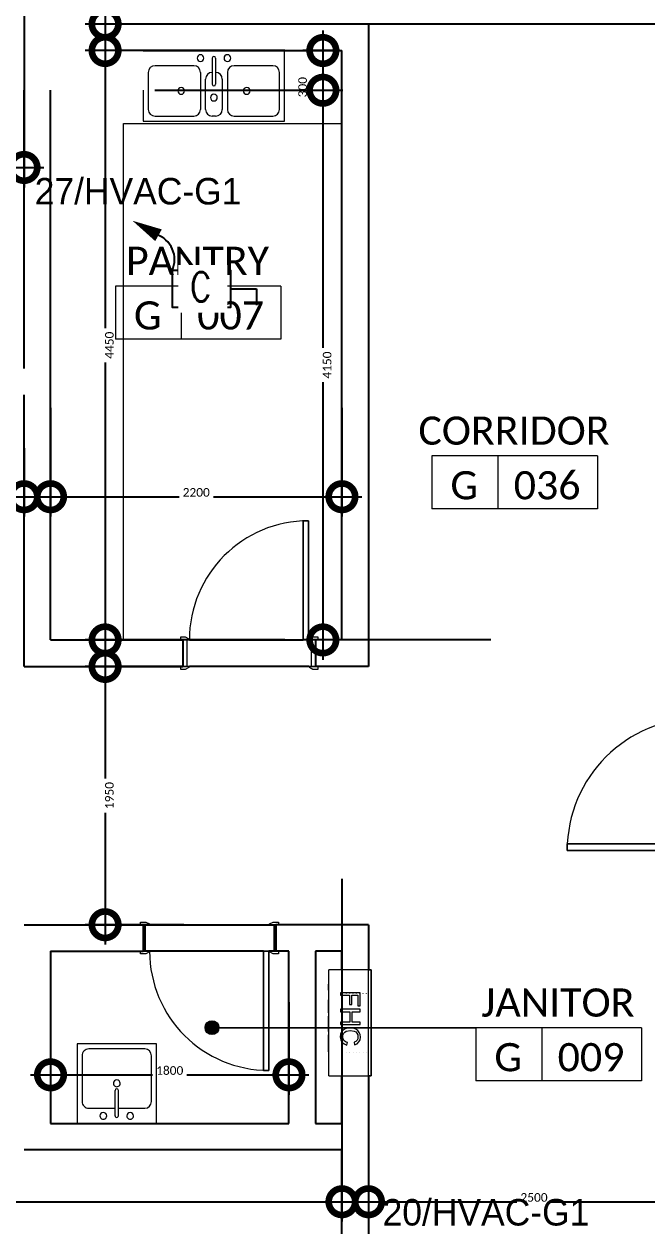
# Model space of a CAD drawing. Header units: metres. Extents: x 22.6 to 101.3, y 9.4 to 67.4.
# Drawn here: x 56.39 to 61.1, y 40.97 to 50.05 of the extents above; entities that cross this region are included whole.
import ezdxf

# ---------------------------------------------------------------- set-up
doc = ezdxf.new("R2010")
doc.units = ezdxf.units.M
doc.set_wipeout_variables(frame=1)
doc.linetypes.add('ECG_Line-Ptrn-Sold', pattern=[9144.001, 9144, -0.001])
for name, color, linetype in [('00', 252, 'Continuous'), ('E- symbol Disc', 7, 'Continuous'), ('HVAC', 1, 'Continuous'), ('LEGEND$0$E-SOCKET', 3, 'Continuous')]:
    doc.layers.add(name, color=color, linetype=linetype)
for name, color, linetype, lineweight in [('A-DIM', 7, 'Continuous', 5), ('A-DOOR', 5, 'Continuous', 5), ('A-FIXT', 1, 'Continuous', 9), ('A-FURN', 1, 'Continuous', 9), ('A-TEXT', 7, 'ECG_Line-Ptrn-Sold', 13), ('M-EQPT', 1, 'Continuous', 9)]:
    doc.layers.add(name, color=color, linetype=linetype, lineweight=lineweight)
doc.styles.add('Calibri', font='calibri.ttf', dxfattribs={"height": 0.212639})
doc.styles.add('ROMANS1', font='romans.shx', dxfattribs={"width": 0.8, "height": 250})
doc.dimstyles.new('ECG_Dimn-Detl-100', dxfattribs={"dimscale": 0.3048, "dimtxt": 0.25, "dimasz": 1.312336, "dimexe": 0.492126, "dimexo": 0.0625, "dimgap": 0, "dimtad": 1, "dimdec": 0, "dimlfac": 1000, "dimzin": 0, "dimdsep": 46, "dimtxsty": 'Calibri', "dimblk1": 'DOTSMALL', "dimblk2": 'DOTSMALL', "dimsah": 1, "dimcen": 0.09, "dimdle": 0.492126, "dimazin": 0, "dimtfac": 1, "dimtdec": 4, "dimtix": 1, "dimtmove": 0, "dimatfit": 3, "dimfxl": 0.492126, "dimfxlon": 1, "dimtvp": 1, "dimtolj": 1, "dimtzin": 0, "dimarcsym": 2})
doc.dimstyles.new('ECG_Dimn-Detl-100_1', dxfattribs={"dimscale": 0.3048, "dimtxt": 0.25, "dimasz": 1.312336, "dimexe": 0.492126, "dimexo": 0.0625, "dimgap": 0, "dimtad": 1, "dimdec": 0, "dimlfac": 1000, "dimzin": 0, "dimdsep": 46, "dimtxsty": 'Calibri', "dimblk1": 'DOTSMALL', "dimblk2": 'DOTSMALL', "dimsah": 1, "dimcen": 0.09, "dimdle": 0.492126, "dimazin": 0, "dimtfac": 1, "dimtdec": 4, "dimtix": 1, "dimtmove": 2, "dimatfit": 3, "dimfxl": 0.492126, "dimfxlon": 1, "dimtvp": 1, "dimtolj": 1, "dimtzin": 0, "dimarcsym": 2})

# ---------------------------------------------------------------- blocks, each defined once
blk = doc.blocks.new('ECG_ Door-Single Leaf-Gnrc - 1000x2200 mm-2508472-GROUND FLOOR PLAN')
at = {"layer": 'A-DOOR'}
for p, q in [((0.408, 1), (0.408, 0.1)), ((0.448, 1), (0.408, 1)), ((0.408, 0.1), (0.408, 1)), ((0.408, 1), (0.448, 1)), ((0.448, 0.1), (0.448, 1)), ((0.448, 1), (0.448, 0.1)), ((-0.48, 0.12), (-0.52, 0.12)), ((-0.52, 0.12), (-0.52, 0.1)), ((-0.5, 0.1), (-0.45, 0.1)), ((-0.468, 0.1), (-0.5, 0.1)), ((-0.454, 0.106), (-0.48, 0.12)), ((-0.468, -0.1), (-0.468, 0.1)), ((0.408, 0.1), (0.448, 0.1)), ((0.448, 0.1), (0.408, 0.1)), ((0.45, 0.1), (0.5, 0.1)), ((0.48, 0.12), (0.454, 0.106)), ((0.468, 0.1), (0.468, -0.1)), ((0.5, 0.1), (0.468, 0.1)), ((0.52, 0.12), (0.48, 0.12)), ((0.52, 0.1), (0.52, 0.12)), ((-0.52, -0.1), (-0.52, -0.12)), ((-0.52, -0.12), (-0.48, -0.12)), ((-0.45, -0.1), (-0.5, -0.1)), ((-0.5, -0.1), (-0.468, -0.1)), ((-0.48, -0.12), (-0.454, -0.106)), ((0.5, -0.1), (0.45, -0.1)), ((0.454, -0.106), (0.48, -0.12)), ((0.468, -0.1), (0.5, -0.1)), ((0.48, -0.12), (0.52, -0.12)), ((0.52, -0.12), (0.52, -0.1))]:
    blk.add_line(p, q, dxfattribs=at)
for centre, radius, start, end in [((0.448, 0.1), 0.9, 90, 180), ((-0.458, 0.099), 0.00806, 7.12502, 60.25512), ((0.458, 0.099), 0.00806, 119.74488, 172.87498), ((-0.458, -0.099), 0.00806, 299.74488, 352.87498), ((0.458, -0.099), 0.00806, 187.12502, 240.25512)]:
    blk.add_arc(centre, radius, start, end, dxfattribs=at)
blk = doc.blocks.new('ECG_ Door-Single Leaf-Steel - 1100x2200 mm-V1-GROUND FLOOR PLAN')
at = {"layer": 'A-DOOR'}
for p, q in [((-0.567, 0.12), (-0.527, 0.12)), ((-0.567, 0.1), (-0.567, 0.12)), ((-0.527, 0.12), (-0.501, 0.106)), ((0.501, 0.106), (0.527, 0.12)), ((0.527, 0.12), (0.567, 0.12)), ((0.567, 0.12), (0.567, 0.1)), ((-0.542, -0.1), (-0.542, 0)), ((-0.51, 0), (-0.51, -0.1)), ((0.51, -0.1), (0.51, 0)), ((0.542, 0), (0.542, -0.1)), ((-0.567, -0.12), (-0.567, -0.1)), ((-0.527, -0.12), (-0.567, -0.12)), ((-0.55, -0.1), (-0.497, -0.1)), ((-0.51, -0.1), (-0.542, -0.1)), ((-0.501, -0.106), (-0.527, -0.12)), ((0.44, -0.1), (0.49, -0.1)), ((0.44, -1.1), (0.44, -0.1)), ((0.44, -0.1), (0.44, -1.1)), ((0.49, -0.1), (0.44, -0.1)), ((0.49, -0.1), (0.49, -1.1)), ((0.49, -1.1), (0.49, -0.1)), ((0.497, -0.1), (0.55, -0.1)), ((0.527, -0.12), (0.501, -0.106)), ((0.542, -0.1), (0.51, -0.1)), ((0.567, -0.12), (0.527, -0.12)), ((0.567, -0.1), (0.567, -0.12)), ((0.49, -1.1), (0.44, -1.1)), ((0.44, -1.1), (0.49, -1.1))]:
    blk.add_line(p, q, dxfattribs=at)
for centre, radius, start, end in [((-0.505, 0.099), 0.00806, 7.12502, 60.25512), ((0.505, 0.099), 0.00806, 119.74488, 172.87498), ((0.49, -0.1), 1, 180, 270), ((-0.505, -0.099), 0.00806, 299.74488, 352.87498), ((0.505, -0.099), 0.00806, 187.12502, 240.25512)]:
    blk.add_arc(centre, radius, start, end, dxfattribs=at)
blk = doc.blocks.new('ECG_Hose Reel Cabinet-New - ECG_Hose Reel Cabinet-New-V55-GROUND FLOOR PLAN')
at = {"layer": 'M-EQPT'}
for p, q in [((-0.31, 0.02), (0.49, 0.02)), ((-0.31, 0), (-0.31, 0.02)), ((-0.31, 0.02), (-0.31, -0.3)), ((0.49, 0.02), (-0.31, 0.02)), ((0.49, 0), (-0.31, 0)), ((0.49, 0.02), (0.49, 0)), ((0.49, -0.3), (0.49, 0.02)), ((-0.0367, -0.0627), (-0.1359, -0.0627)), ((-0.1359, -0.0627), (-0.1359, -0.2104)), ((-0.1325, -0.0395), (-0.133, -0.0395)), ((-0.1325, -0.0645), (-0.133, -0.0645)), ((-0.1325, -0.0895), (-0.133, -0.0895)), ((-0.1328, -0.0146), (-0.1323, -0.0146)), ((-0.1328, -0.0396), (-0.1323, -0.0396)), ((-0.1328, -0.0646), (-0.1323, -0.0646)), ((-0.1328, -0.0896), (-0.1323, -0.0896)), ((-0.1318, -0.0145), (-0.1313, -0.0145)), ((-0.1318, -0.0395), (-0.1313, -0.0395)), ((-0.1318, -0.0395), (-0.1313, -0.0395)), ((-0.1318, -0.0645), (-0.1313, -0.0645)), ((-0.1318, -0.0645), (-0.1313, -0.0645)), ((-0.1318, -0.0895), (-0.1313, -0.0895)), ((-0.1318, -0.0895), (-0.1313, -0.0895)), ((-0.1175, -0.1251), (-0.1175, -0.0812)), ((-0.1175, -0.0812), (-0.0367, -0.0812)), ((-0.0367, -0.0812), (-0.0367, -0.0627)), ((0.0071, -0.0627), (-0.0113, -0.0627)), ((-0.0113, -0.0627), (-0.0113, -0.2104)), ((0.0071, -0.1227), (0.0071, -0.0627)), ((0.1041, -0.0627), (0.0856, -0.0627)), ((0.0856, -0.0627), (0.0856, -0.1227)), ((0.1041, -0.2104), (0.1041, -0.0627)), ((0.1488, -0.0803), (0.1382, -0.0953)), ((0.1631, -0.0693), (0.1488, -0.0803)), ((0.1591, -0.096), (0.1689, -0.0868)), ((0.18, -0.0627), (0.1631, -0.0693)), ((0.1689, -0.0868), (0.182, -0.0809)), ((0.1985, -0.0604), (0.18, -0.0627)), ((0.182, -0.0809), (0.1978, -0.0789)), ((0.1978, -0.0789), (0.2116, -0.0807)), ((0.2188, -0.0633), (0.1985, -0.0604)), ((0.2116, -0.0807), (0.2228, -0.086)), ((0.2355, -0.0719), (0.2188, -0.0633)), ((0.2228, -0.086), (0.2315, -0.0953)), ((0.2482, -0.0858), (0.2355, -0.0719)), ((0.2564, -0.1043), (0.2482, -0.0858)), ((0.3118, -0.0145), (0.3113, -0.0145)), ((0.3118, -0.0395), (0.3113, -0.0395)), ((0.3118, -0.0395), (0.3113, -0.0395)), ((0.3118, -0.0645), (0.3113, -0.0645)), ((0.3118, -0.0645), (0.3113, -0.0645)), ((0.3118, -0.0895), (0.3113, -0.0895)), ((0.3118, -0.0895), (0.3116, -0.0895)), ((0.3128, -0.0395), (0.3123, -0.0395)), ((0.3128, -0.0645), (0.3123, -0.0645)), ((0.3128, -0.0895), (0.3123, -0.0895)), ((0.3125, -0.0146), (0.313, -0.0146)), ((0.3125, -0.0396), (0.313, -0.0396)), ((0.3125, -0.0646), (0.313, -0.0646)), ((0.3125, -0.0896), (0.313, -0.0896)), ((-0.1325, -0.1145), (-0.133, -0.1145)), ((-0.1325, -0.1395), (-0.133, -0.1395)), ((-0.1325, -0.1645), (-0.133, -0.1645)), ((-0.1328, -0.1146), (-0.1323, -0.1146)), ((-0.1328, -0.1396), (-0.1323, -0.1396)), ((-0.1318, -0.1145), (-0.1313, -0.1145)), ((-0.1318, -0.1145), (-0.1313, -0.1145)), ((-0.1318, -0.1395), (-0.1313, -0.1395)), ((-0.1318, -0.1395), (-0.1313, -0.1395)), ((-0.1318, -0.1645), (-0.1313, -0.1645)), ((-0.0482, -0.1251), (-0.1175, -0.1251)), ((-0.1175, -0.2104), (-0.1175, -0.1435)), ((-0.1175, -0.1435), (-0.0482, -0.1435)), ((-0.0482, -0.1435), (-0.0482, -0.1251)), ((0.0856, -0.1227), (0.0071, -0.1227)), ((0.0071, -0.2104), (0.0071, -0.1412)), ((0.0071, -0.1412), (0.0856, -0.1412)), ((0.0856, -0.1412), (0.0856, -0.2104)), ((0.1316, -0.1139), (0.1295, -0.1355)), ((0.1295, -0.1355), (0.1314, -0.1559)), ((0.1314, -0.1559), (0.1372, -0.175)), ((0.1382, -0.0953), (0.1316, -0.1139)), ((0.1372, -0.175), (0.1467, -0.1912)), ((0.1479, -0.1354), (0.1526, -0.108)), ((0.1535, -0.1672), (0.1479, -0.1354)), ((0.1526, -0.108), (0.1591, -0.096)), ((0.1606, -0.1791), (0.1535, -0.1672)), ((0.1708, -0.1876), (0.1606, -0.1791)), ((0.2343, -0.1737), (0.2246, -0.1851)), ((0.2315, -0.0953), (0.2379, -0.1087)), ((0.2402, -0.1579), (0.2343, -0.1737)), ((0.2379, -0.1087), (0.2564, -0.1043)), ((0.2587, -0.1627), (0.2402, -0.1579)), ((0.2502, -0.1842), (0.2587, -0.1627)), ((0.3118, -0.1145), (0.3113, -0.1145)), ((0.3118, -0.1395), (0.3113, -0.1395)), ((0.3118, -0.1145), (0.3116, -0.1145)), ((0.3118, -0.1395), (0.3116, -0.1395)), ((0.3118, -0.1645), (0.3116, -0.1645)), ((0.3128, -0.1145), (0.3123, -0.1145)), ((0.3128, -0.1395), (0.3123, -0.1395)), ((0.3128, -0.1645), (0.3123, -0.1645)), ((0.3125, -0.1146), (0.313, -0.1146)), ((0.3125, -0.1396), (0.313, -0.1396)), ((-0.1359, -0.2104), (-0.1175, -0.2104)), ((-0.0113, -0.2104), (0.0071, -0.2104)), ((0.0856, -0.2104), (0.1041, -0.2104)), ((0.1467, -0.1912), (0.1597, -0.203)), ((0.1597, -0.203), (0.1767, -0.2103)), ((0.1831, -0.1926), (0.1708, -0.1876)), ((0.1767, -0.2103), (0.1981, -0.2127)), ((0.1963, -0.1943), (0.1831, -0.1926)), ((0.2117, -0.192), (0.1963, -0.1943)), ((0.1981, -0.2127), (0.2192, -0.2095)), ((0.2246, -0.1851), (0.2117, -0.192)), ((0.2192, -0.2095), (0.2368, -0.1999)), ((0.2368, -0.1999), (0.2502, -0.1842)), ((0.49, -0.3), (-0.31, -0.3)), ((-0.2016, -0.3), (-0.2016, -0.302)), ((-0.198, -0.302), (-0.2016, -0.302)), ((-0.1902, -0.302), (-0.198, -0.302)), ((-0.198, -0.302), (-0.1925, -0.302)), ((-0.1916, -0.302), (-0.1916, -0.3)), ((-0.1902, -0.302), (-0.1916, -0.302)), ((-0.1679, -0.302), (-0.1902, -0.302)), ((-0.1666, -0.302), (-0.1679, -0.302)), ((-0.1601, -0.302), (-0.1679, -0.302)), ((-0.1666, -0.3), (-0.1666, -0.302)), ((-0.1656, -0.302), (-0.1601, -0.302)), ((-0.1566, -0.302), (-0.1601, -0.302)), ((-0.1566, -0.302), (-0.1566, -0.3)), ((-0.0838, -0.3), (-0.0838, -0.302)), ((0.0154, -0.302), (-0.0838, -0.302)), ((0.0154, -0.3), (0.0154, -0.302)), ((0.0408, -0.3), (0.0408, -0.302)), ((0.0592, -0.302), (0.0408, -0.302)), ((0.0592, -0.3), (0.0592, -0.302)), ((0.1377, -0.302), (0.0592, -0.302)), ((0.1377, -0.3), (0.1377, -0.302)), ((0.1562, -0.302), (0.1377, -0.302)), ((0.1562, -0.3), (0.1562, -0.302)), ((0.1815, -0.3), (0.1815, -0.302)), ((0.1837, -0.302), (0.1815, -0.302)), ((0.1835, -0.3), (0.1835, -0.302)), ((0.1837, -0.3), (0.1837, -0.302)), ((0.1903, -0.302), (0.1837, -0.302)), ((0.1903, -0.3), (0.1903, -0.302)), ((0.2009, -0.302), (0.1903, -0.302)), ((0.2009, -0.3), (0.2009, -0.302)), ((0.2151, -0.302), (0.2009, -0.302)), ((0.2151, -0.3), (0.2151, -0.302)), ((0.2321, -0.302), (0.2151, -0.302)), ((0.2321, -0.3), (0.2321, -0.302)), ((0.2506, -0.302), (0.2321, -0.302)), ((0.2506, -0.3), (0.2506, -0.302)), ((0.2709, -0.302), (0.2506, -0.302)), ((0.2709, -0.3), (0.2709, -0.302)), ((0.2876, -0.302), (0.2709, -0.302)), ((0.2876, -0.3), (0.2876, -0.302)), ((0.3003, -0.302), (0.2876, -0.302)), ((0.3003, -0.3), (0.3003, -0.302)), ((0.3085, -0.302), (0.3003, -0.302)), ((0.3085, -0.3), (0.3085, -0.302)), ((0.3108, -0.302), (0.3085, -0.302)), ((0.3108, -0.3), (0.3108, -0.302))]:
    blk.add_line(p, q, dxfattribs=at)
at = {"layer": 'M-EQPT', "flags": 128}
for points in [[(-0.1316, -0.0145), (-0.1319, -0.0145), (-0.132, -0.0145)], [(-0.1316, -0.0395), (-0.1319, -0.0395), (-0.132, -0.0395)], [(-0.1316, -0.0395), (-0.1319, -0.0395), (-0.132, -0.0395)], [(-0.1316, -0.0645), (-0.1319, -0.0645), (-0.132, -0.0645)], [(-0.1316, -0.0645), (-0.1319, -0.0645), (-0.132, -0.0645)], [(-0.1316, -0.0895), (-0.1319, -0.0895), (-0.132, -0.0895)], [(-0.1316, -0.0895), (-0.1319, -0.0895), (-0.132, -0.0895)], [(0.3116, -0.0145), (0.3119, -0.0145), (0.312, -0.0145)], [(0.3116, -0.0395), (0.3119, -0.0395), (0.312, -0.0395)], [(0.3116, -0.0395), (0.3119, -0.0395), (0.312, -0.0395)], [(0.3116, -0.0645), (0.3119, -0.0645), (0.312, -0.0645)], [(0.3116, -0.0645), (0.3119, -0.0645), (0.312, -0.0645)], [(0.3116, -0.0895), (0.3119, -0.0895), (0.312, -0.0895)], [(0.3116, -0.0895), (0.3119, -0.0895), (0.312, -0.0895)], [(-0.1316, -0.1145), (-0.1319, -0.1145), (-0.132, -0.1145)], [(-0.1316, -0.1145), (-0.1319, -0.1145), (-0.132, -0.1145)], [(-0.1316, -0.1395), (-0.1319, -0.1395), (-0.132, -0.1395)], [(-0.1316, -0.1395), (-0.1319, -0.1395), (-0.132, -0.1395)], [(-0.1316, -0.1645), (-0.1319, -0.1645), (-0.132, -0.1645)], [(0.3116, -0.1145), (0.3119, -0.1145), (0.312, -0.1145)], [(0.3116, -0.1145), (0.3119, -0.1145), (0.312, -0.1145)], [(0.3116, -0.1395), (0.3119, -0.1395), (0.312, -0.1395)], [(0.3116, -0.1395), (0.3119, -0.1395), (0.312, -0.1395)], [(0.3116, -0.1645), (0.3119, -0.1645), (0.312, -0.1645)], [(0.312, -0.142), (0.312, -0.142), (0.312, -0.142)]]:
    blk.add_lwpolyline(points, dxfattribs=at)
at = {"layer": 'M-EQPT'}
for start, end in [(180, 0), (225, 315)]:
    blk.add_arc((0.47, -0.3), 0.0025, start, end, dxfattribs=at)
blk = doc.blocks.new('ECG_ Door-Single Leaf-Gnrc - 1000x2200 mm-3166970-GROUND FLOOR PLAN')
at = {"layer": 'A-DOOR'}
for p, q in [((-0.52, 0.12), (-0.48, 0.12)), ((-0.52, 0.1), (-0.52, 0.12)), ((-0.4873, 0.1), (-0.5, 0.1)), ((-0.5, 0.1), (-0.4873, 0.1)), ((-0.48, 0.12), (-0.454, 0.106)), ((0.454, 0.106), (0.48, 0.12)), ((0.48, 0.12), (0.52, 0.12)), ((0.5, 0.1), (0.4873, 0.1)), ((0.4873, 0.1), (0.5, 0.1)), ((0.52, 0.12), (0.52, 0.1)), ((-0.52, -0.12), (-0.52, -0.1)), ((-0.48, -0.12), (-0.52, -0.12)), ((-0.5, -0.1), (-0.4873, -0.1)), ((-0.4873, -0.1), (-0.5, -0.1)), ((-0.454, -0.106), (-0.48, -0.12)), ((0.408, -0.1), (0.448, -0.1)), ((0.408, -1), (0.408, -0.1)), ((0.408, -0.1), (0.408, -1)), ((0.448, -0.1), (0.408, -0.1)), ((0.448, -0.1), (0.448, -1)), ((0.448, -1), (0.448, -0.1)), ((0.48, -0.12), (0.454, -0.106)), ((0.52, -0.12), (0.48, -0.12)), ((0.4873, -0.1), (0.5, -0.1)), ((0.5, -0.1), (0.4873, -0.1)), ((0.52, -0.1), (0.52, -0.12)), ((0.448, -1), (0.408, -1)), ((0.408, -1), (0.448, -1))]:
    blk.add_line(p, q, dxfattribs=at)
for centre, radius, start, end in [((-0.458, 0.099), 0.00806, 7.12502, 60.25512), ((0.458, 0.099), 0.00806, 119.74488, 172.87498), ((-0.458, -0.099), 0.00806, 299.74488, 352.87498), ((0.448, -0.1), 0.9, 180, 270), ((0.458, -0.099), 0.00806, 187.12502, 240.25512)]:
    blk.add_arc(centre, radius, start, end, dxfattribs=at)
blk = doc.blocks.new('ECG_Sink _Kitchen_03 - 18_ x 18_-3213789-GROUND FLOOR PLAN')
at = {"layer": 'A-FIXT'}
for p, q in [((-0.2843, 0.3023), (-0.2843, -0.2977)), ((0.3157, -0.2977), (0.3157, 0.3023)), ((0.003, 0.188), (-0.1954, 0.188)), ((0.003, 0.2452), (0.003, 0.0531)), ((0.0284, 0.2452), (0.0284, 0.0531)), ((0.2268, 0.188), (0.0284, 0.188)), ((-0.2462, 0.1372), (-0.2462, -0.2088)), ((0.2776, -0.2088), (0.2776, 0.1372)), ((-0.1954, -0.2596), (0.2268, -0.2596)), ((-0.2843, -0.2977), (0.3157, -0.2977))]:
    blk.add_line(p, q, dxfattribs=at)
for centre, radius, start, end in [((-0.1954, 0.1372), 0.0508, 90, 180), ((-0.0859, 0.2452), 0.0254, 360, 180), ((-0.0859, 0.2452), 0.0254, 180, 0), ((0.0157, 0.2452), 0.0127, 360, 180), ((0.1173, 0.2452), 0.0254, 360, 180), ((0.1173, 0.2452), 0.0254, 180, 360), ((0.2268, 0.1372), 0.0508, 360, 90), ((0.0157, 0), 0.0254, 360, 180), ((0.0157, 0), 0.0254, 180, 0), ((0.0157, 0.0531), 0.0127, 180, 0), ((-0.1954, -0.2088), 0.0508, 180, 270), ((0.2268, -0.2088), 0.0508, 270, 0)]:
    blk.add_arc(centre, radius, start, end, dxfattribs=at)
blk = doc.blocks.new('ECG_Kitchen_06 - 42_ x 21_-3219371-GROUND FLOOR PLAN')
at = {"layer": 'A-FIXT'}
for p, q in [((0.003, 0.2119), (0.003, 0.015)), ((0.0284, 0.2119), (0.0284, 0.015)), ((0.5491, -0.2644), (0.5491, 0.269)), ((-0.4796, 0.1039), (-0.4796, -0.1755)), ((-0.1367, 0.1547), (-0.4288, 0.1547)), ((-0.0859, 0.1039), (-0.0859, -0.1755)), ((0.1173, 0.1039), (0.1173, -0.1755)), ((0.4602, 0.1547), (0.1681, 0.1547)), ((0.511, -0.1755), (0.511, 0.1039)), ((-0.0478, -0.1755), (-0.0478, 0.0531)), ((0.0792, 0.0531), (0.0792, -0.1755)), ((-0.5177, -0.031), (-0.5177, -0.2644)), ((-0.5177, -0.2644), (0.5491, -0.2644)), ((-0.4288, -0.2263), (-0.1367, -0.2263)), ((0.0284, -0.2263), (0.003, -0.2263)), ((0.1681, -0.2263), (0.4602, -0.2263))]:
    blk.add_line(p, q, dxfattribs=at)
for centre, radius, start, end in [((-0.0859, 0.2119), 0.0254, 360, 180), ((-0.0859, 0.2119), 0.0254, 180, 0), ((0.0157, 0.2119), 0.0127, 360, 180), ((0.1173, 0.2119), 0.0254, 360, 180), ((0.1173, 0.2119), 0.0254, 180, 360), ((-0.4288, 0.1039), 0.0508, 90, 180), ((-0.1367, 0.1039), 0.0508, 360, 90), ((0.003, 0.0531), 0.0508, 90, 180), ((0.0284, 0.0531), 0.0508, 0, 90), ((0.1681, 0.1039), 0.0508, 90, 180), ((0.4602, 0.1039), 0.0508, 360, 90), ((0.0157, 0.015), 0.0127, 180, 0), ((-0.232, -0.0358), 0.0254, 0, 180), ((-0.232, -0.0358), 0.0254, 180, 360), ((0.0157, -0.0866), 0.0254, 360, 180), ((0.0157, -0.0866), 0.0254, 180, 360), ((0.2633, -0.0358), 0.0254, 0, 180), ((0.2633, -0.0358), 0.0254, 180, 360), ((-0.4288, -0.1755), 0.0508, 180, 270), ((-0.1367, -0.1755), 0.0508, 270, 0), ((0.003, -0.1755), 0.0508, 180, 270), ((0.0284, -0.1755), 0.0508, 270, 0), ((0.1681, -0.1755), 0.0508, 180, 270), ((0.4602, -0.1755), 0.0508, 270, 0)]:
    blk.add_arc(centre, radius, start, end, dxfattribs=at)
blk = doc.blocks.new('FIXED FURN_ - FIXED FURN_-3238464-GROUND FLOOR PLAN')
at = {"layer": 'A-FURN'}
for p, q in [((57.1439, 45.3973), (57.1439, 49.2973)), ((57.1439, 49.2973), (58.7939, 49.2973))]:
    blk.add_line(p, q, dxfattribs=at)
blk = doc.blocks.new('ECG_G-Tag-Room - ECG_G-Tag-Room-Engl-1568319-GROUND FLOOR PLAN')
at = {"layer": 'A-TEXT'}
for p, q in [((-0.00625, 0), (-0.00625, -0.004)), ((0.00625, 0), (-0.00625, 0)), ((-0.00125, -0.004), (-0.00125, 0)), ((0.00625, 0), (0.00625, -0.004)), ((0.00625, -0.004), (-0.00625, -0.004))]:
    blk.add_line(p, q, dxfattribs=at)
blk = doc.blocks.new('_DotSmall')
at = {"color": 0, "linetype": 'ByBlock', "const_width": 0.5}
blk.add_lwpolyline([(-0.0625, 0, 1), (0.0625, 0, 1)], format="xyb", close=True, dxfattribs=at)
blk = doc.blocks.new('*U837')
at = {"layer": 'HVAC', "color": 0}
for p, q in [((0.0594, 0.0955), (0.0594, 0.1792)), ((0.0594, 0.1792), (0.1123, 0.1792))]:
    blk.add_line(p, q, dxfattribs=at)
blk.add_lwpolyline([(0, -0.0935), (0.1187, -0.0935), (0.1187, 0.0955), (0, 0.0955)], close=True, dxfattribs=at)
at = {"color": 0}
blk.add_wipeout([(-0.0179, 0.0845), (0.1368, 0.0845), (0.1368, -0.0738), (-0.0179, -0.0738)], dxfattribs=at).dxf.layer = 'Defpoints'

msp = doc.modelspace()

# ---------------------------------------------------------------- hatches: boundary and pattern name
at = {"layer": '00'}
h = msp.add_hatch(color=252, dxfattribs=at)
edge = h.paths.add_edge_path(flags=0)
edge.add_arc((57.8129, 42.47), 0.05, 0, 360)

# ---------------------------------------------------------------- linework, layer by layer
at = {"layer": '00', "color": 252}
for p, q in [((58.9939, 50.0473), (57.2939, 50.0473)), ((58.9939, 50.0473), (58.9939, 45.1973)), ((61.4939, 50.0473), (58.9939, 50.0473)), ((57.2939, 49.8473), (58.7939, 49.8473)), ((58.7939, 45.3973), (58.7939, 49.8473)), ((56.3939, 47.4473), (56.3939, 49.5473)), ((56.5939, 45.3973), (56.5939, 49.5473)), ((56.3939, 45.1973), (56.3939, 47.2473)), ((56.5939, 45.3973), (57.5939, 45.3973)), ((57.5939, 45.3973), (57.5939, 45.1973)), ((57.6439, 45.3973), (58.5019, 45.3973)), ((57.6439, 45.3973), (58.5019, 45.3973)), ((58.5419, 45.3973), (58.5439, 45.3973)), ((58.5419, 45.3973), (58.5439, 45.3973)), ((58.7939, 45.3973), (58.5939, 45.3973)), ((58.5939, 45.3973), (58.5939, 45.1973)), ((56.3939, 45.1973), (57.5939, 45.1973)), ((58.5439, 45.1973), (57.6439, 45.1973)), ((58.5439, 45.1973), (57.6439, 45.1973)), ((58.9939, 45.1973), (58.5939, 45.1973)), ((56.3939, 43.2473), (57.2939, 43.2473)), ((57.2939, 43.2473), (57.2939, 43.0473)), ((57.3066, 43.2473), (58.2812, 43.2473)), ((57.3066, 43.2473), (57.3066, 43.0473)), ((58.2812, 43.2473), (58.2812, 43.0473)), ((58.9939, 43.2473), (58.2939, 43.2473)), ((58.2939, 43.2473), (58.2939, 43.0473)), ((58.9939, 43.2473), (58.9939, 42.9073)), ((56.5939, 43.0473), (56.5939, 41.7473)), ((56.5939, 43.0473), (57.2939, 43.0473)), ((58.2019, 43.0473), (57.3066, 43.0473)), ((58.2812, 43.0473), (58.2419, 43.0473)), ((58.3939, 43.0473), (58.2939, 43.0473)), ((58.3939, 41.7473), (58.3939, 43.0473)), ((58.7939, 43.0473), (58.5939, 43.0473)), ((58.5939, 43.0473), (58.5939, 41.7473)), ((58.7939, 42.9073), (58.7939, 43.0473)), ((57.8129, 42.47), (59.8041, 42.4683)), ((58.7939, 41.7473), (58.7939, 42.1073)), ((58.9939, 42.1073), (58.9939, 38.3473)), ((56.5939, 41.7473), (58.3939, 41.7473)), ((58.5939, 41.7473), (58.7939, 41.7473)), ((58.7939, 41.5473), (56.3939, 41.5473)), ((58.7939, 38.5473), (58.7939, 41.5473))]:
    msp.add_line(p, q, dxfattribs=at)
msp.add_circle((57.8129, 42.47), 0.05, dxfattribs=at)
at = {"layer": 'HVAC'}
msp.add_lwpolyline([(57.4091, 48.4525, 0.1015, 0, 0), (57.2129, 48.5622, 0, 0, 0)], format="xyseb", dxfattribs=at)

# ---------------------------------------------------------------- block references
at = {"layer": '00', "color": 252}
for name, p in [('ECG_Kitchen_06 - 42_ x 21_-3219371-GROUND FLOOR PLAN', (57.8116, 49.5783)), ('FIXED FURN_ - FIXED FURN_-3238464-GROUND FLOOR PLAN', (0, 0)), ('ECG_ Door-Single Leaf-Gnrc - 1000x2200 mm-2508472-GROUND FLOOR PLAN', (58.0939, 45.2973)), ('ECG_ Door-Single Leaf-Gnrc - 1000x2200 mm-3166970-GROUND FLOOR PLAN', (57.7939, 43.1473))]:
    msp.add_blockref(name, p, dxfattribs=at)
at = {"layer": '00', "color": 252, "xscale": 99.99999999999993, "yscale": 99.99999999999993, "zscale": 99.99999999999993}
for p in [(57.7082, 48.0685), (60.0976, 46.7863), (60.4291, 42.4683)]:
    msp.add_blockref('ECG_G-Tag-Room - ECG_G-Tag-Room-Engl-1568319-GROUND FLOOR PLAN', p, dxfattribs=at)
at = {"layer": '00', "color": 252}
for name, p, rotation in [('ECG_ Door-Single Leaf-Steel - 1100x2200 mm-V1-GROUND FLOOR PLAN', (61.5939, 44.2973), 270), ('ECG_Hose Reel Cabinet-New - ECG_Hose Reel Cabinet-New-V55-GROUND FLOOR PLAN', (58.9939, 42.5973), 269.9999999999998), ('ECG_Sink _Kitchen_03 - 18_ x 18_-3213789-GROUND FLOOR PLAN', (57.1096, 42.0497), 180)]:
    msp.add_blockref(name, p, dxfattribs=dict(at, rotation=rotation))

# ---------------------------------------------------------------- texts
at = {"layer": '00', "color": 252, "attachment_point": 2, "line_spacing_factor": 1.156427, "style": 'Calibri'}
for s, insert, char_height, width in [('PANTRY', (57.7034, 48.3661), 0.21264, 1.311), ('\\fCalibri|b0|i0|c178|p34|;G', (57.3278, 47.9536), 0.212639, 0.255), ('007', (57.9534, 47.9536), 0.21264, 0.612), ('CORRIDOR', (60.0928, 47.084), 0.21264, 1.752), ('\\fCalibri|b0|i0|c178|p34|;G', (59.7172, 46.6714), 0.212639, 0.255), ('036', (60.3428, 46.6714), 0.21264, 0.612), ('JANITOR', (60.4243, 42.766), 0.21264, 1.407), ('\\fCalibri|b0|i0|c178|p34|;G', (60.0488, 42.3534), 0.212639, 0.255), ('009', (60.6743, 42.3534), 0.21264, 0.612)]:
    msp.add_mtext(s, dxfattribs=dict(at, insert=insert, char_height=char_height, width=width))
at = {"layer": 'HVAC', "color": 40, "true_color": 0xf8d731, "char_height": 0.2, "attachment_point": 1}
for s, width, insert in [('27/HVAC-G1', 0.2, (56.4744, 48.8852)), ('20/HVAC-G1', 0.006099, (59.1007, 41.1762))]:
    msp.add_mtext_dynamic_manual_height_columns(s, width=width, gutter_width=1, heights=[0], dxfattribs=dict(at, insert=insert))

# ---------------------------------------------------------------- dimensions: what is measured, and where the dimension line sits
at = {"layer": 'A-DIM'}
for base, p1, p2, location, override in [((57.0059, 50.0473), (56.8559, 55.3473), (57.1559, 50.0473), (56.853, 51.8578), {"dimpost": '<>', "dimfxl": 5.308484}), ((58.6498, 49.5473), (58.7998, 49.8473), (58.4998, 49.5473), (58.4969, 49.5706), {"dimpost": '<>', "dimfxl": 0.424264})]:
    msp.add_linear_dim(base=base, p1=p1, p2=p2, angle=90, location=location, text_rotation=90, dimstyle='ECG_Dimn-Detl-100_1', override=override, dxfattribs=at).render()
for base, p1, p2, override in [((57.0059, 45.3973), (57.1559, 49.8473), (57.1559, 45.3973), {"dimpost": '<>', "dimfxl": 4.45}), ((58.6498, 45.3973), (58.4998, 49.5473), (58.7998, 45.3973), {"dimpost": '<>', "dimfxl": 4.160829}), ((57.0059, 43.2473), (57.1559, 45.1973), (57.1559, 43.2473), {"dimpost": '<>', "dimfxl": 1.95})]:
    msp.add_linear_dim(base=base, p1=p1, p2=p2, angle=90, dimstyle='ECG_Dimn-Detl-100', override=override, dxfattribs=at).render()
for base, p1, p2, override in [((56.3939, 48.9643), (50.7939, 49.1143), (56.3939, 49.1143), {"dimpost": '<>', "dimfxl": 5.6}), ((56.3939, 46.4786), (55.1939, 46.6286), (56.3939, 46.6286), {"dimpost": '<>', "dimfxl": 1.2}), ((58.7939, 46.4786), (56.5939, 46.6286), (58.7939, 46.6286), {"dimpost": '<>', "dimfxl": 2.2}), ((58.3939, 42.1138), (56.5939, 42.2638), (58.3939, 42.2638), {"dimpost": '<>', "dimfxl": 1.8}), ((58.7939, 41.1556), (50.7939, 41.3056), (58.7939, 41.3056), {"dimpost": '<>', "dimfxl": 8}), ((61.4939, 41.1556), (58.9939, 41.3056), (61.4939, 41.3056), {"dimpost": '<>', "dimfxl": 2.5})]:
    msp.add_linear_dim(base=base, p1=p1, p2=p2, dimstyle='ECG_Dimn-Detl-100', override=override, dxfattribs=at).render()

# ---------------------------------------------------------------- next in the draw order: block references
at = {"layer": 'LEGEND$0$E-SOCKET', "xscale": 2.336255999999227, "yscale": 2.336255999999227, "zscale": 2.336255999999227, "rotation": 270}
msp.add_blockref('*U837', (57.7311, 48.1868), dxfattribs=at)

# ---------------------------------------------------------------- next in the draw order: linework, layer by layer
at = {"layer": 'HVAC'}
msp.add_arc((57.3306, 48.2686), 0.1996, 335.79435, 71.89861, dxfattribs=at)

# ---------------------------------------------------------------- next in the draw order: texts
at = {"layer": 'E- symbol Disc', "linetype": 'Continuous', "ltscale": 0.5, "style": 'ROMANS1', "width": 0.8}
msp.add_text('C', height=0.22, dxfattribs=at).set_placement((57.6474, 47.9536))

doc.saveas('drawing.dxf')
